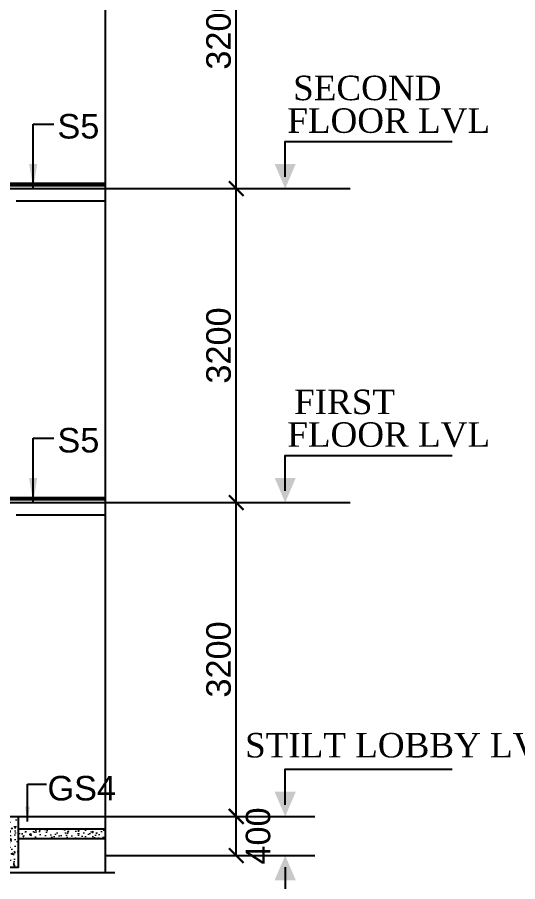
# Model space of a CAD drawing. Header units: inches. Extents: x 42351 to 118476, y -157843 to -108551.
# Drawn here: x 50140 to 55238, y -153212 to -144402 of the extents above; entities that cross this region are included whole.
import ezdxf
from ezdxf.enums import TextEntityAlignment as Align

# ---------------------------------------------------------------- set-up
doc = ezdxf.new("R2010")
doc.units = ezdxf.units.IN
doc.header["$MEASUREMENT"] = 0
for name, color, linetype in [('1', 8, 'Continuous'), ('2', 5, 'Continuous'), ('200mm thk S.W', 6, 'Continuous'), ('4', 4, 'Continuous'), ('AR-Staircase', 14, 'Continuous'), ('ARROW', 5, 'Continuous'), ('DIM', 251, 'Continuous'), ('STAIR CASE TXT', 4, 'Continuous')]:
    doc.layers.add(name, color=color, linetype=linetype)
doc.layers.add('HATCH', color=252, linetype='Continuous', lineweight=9)
doc.layers.add('text', color=4, linetype='Continuous', lineweight=30)
doc.styles.add('T200', font='sanss___.ttf', dxfattribs={"height": 250})
doc.styles.add('T300', font='sanss___.ttf', dxfattribs={"height": 350})
doc.styles.add('T400', font='romantic.ttf')
doc.dimstyles.new('T 200', dxfattribs={"dimtxt": 250, "dimasz": 150, "dimexe": 1, "dimexo": 0, "dimgap": 50, "dimtad": 1, "dimdec": 0, "dimdsep": 46, "dimtxsty": 'T200', "dimblk": 'ARCHTICK', "dimcen": 2.5, "dimdle": 1, "dimclrd": 5, "dimclre": 253, "dimclrt": 1, "dimadec": 0, "dimazin": 0, "dimtfac": 1, "dimtdec": 0, "dimtmove": 2, "dimatfit": 3, "dimfxl": 0, "dimarcsym": 0})
pattern_1 = [(50, (0, 50), (143.45204, -12.55043), [15, -165]), (355, (0, 50), (-27.75027, 150.43843), [12, -132]), (100.45144, (11.95, 48.95), (115.70177, 137.888), [12.74804, -140.22842]), (46.1842, (0, 90), (213.44827, -33.10386), [22.5, -247.5]), (96.63564, (17.79, 87.24), (186.9324, 194.82372), [19.12207, -210.34275]), (351.18416, (0, 90), (186.9324, 194.82372), [18, -198]), (21, (20, 80), (119.38141, -80.52378), [15, -165]), (326, (20, 80), (48.66307, 145.03001), [12, -132]), (71.45144, (29.95, 73.29), (168.04448, 64.50623), [12.74804, -140.22842]), (37.5, (0, 50), (2.431971, 66.57877), [0, -130.4, 0, -134, 0, -132.5]), (7.5, (0, 50), (52.613907, 78.882342), [0, -76.4, 0, -127.4, 0, -50.5]), (327.5, (-44.6, 50), (106.764487, -4.510974), [0, -50, 0, -156, 0, -207]), (317.5, (-64.6, 50), (116.637234, 20.020996), [0, -65, 0, -103.6, 0, -147])]

# ---------------------------------------------------------------- blocks, each defined once
blk = doc.blocks.new('_ARCHTICK')
at = {"color": 0, "linetype": 'ByBlock', "const_width": 0.15}
blk.add_lwpolyline([(-0.5, -0.5), (0.5, 0.5)], dxfattribs=at)
blk = doc.blocks.new('*D107')
at = {"layer": 'Defpoints', "color": 0}
for p in [(51996.4, -149347.1), (52370.4, -149347.1), (51996.4, -152547.1)]:
    blk.add_point(p, dxfattribs=at)
at = {"layer": 'DIM', "color": 253, "lineweight": -2}
for p, q in [((51996.4, -149347.1), (52371.4, -149347.1)), ((51996.4, -152547.1), (52371.4, -152547.1))]:
    blk.add_line(p, q, dxfattribs=at)
at = {"layer": 'DIM', "color": 5, "lineweight": -2}
blk.add_line((52370.4, -152548.1), (52370.4, -149346.1), dxfattribs=at)
at = {"layer": 'DIM', "color": 5, "lineweight": -2, "xscale": 150, "yscale": 150, "zscale": 150}
for p, rotation in [((52370.4, -149347.1), 90), ((52370.4, -152547.1), 270)]:
    blk.add_blockref('_ARCHTICK', p, dxfattribs=dict(at, rotation=rotation))
at = {"layer": 'DIM', "color": 1, "insert": (52191.5, -150947.1), "char_height": 250, "attachment_point": 5, "rotation": 90, "style": 'T200'}
blk.add_mtext('3200', dxfattribs=at)
blk = doc.blocks.new('*D108')
at = {"layer": 'Defpoints', "color": 0}
for p in [(51996.4, -146147.1), (52370.4, -146147.1), (51996.4, -149347.1)]:
    blk.add_point(p, dxfattribs=at)
at = {"layer": 'DIM', "color": 253, "lineweight": -2}
for p, q in [((51996.4, -146147.1), (52371.4, -146147.1)), ((51996.4, -149347.1), (52371.4, -149347.1))]:
    blk.add_line(p, q, dxfattribs=at)
at = {"layer": 'DIM', "color": 5, "lineweight": -2}
blk.add_line((52370.4, -149348.1), (52370.4, -146146.1), dxfattribs=at)
at = {"layer": 'DIM', "color": 5, "lineweight": -2, "xscale": 150, "yscale": 150, "zscale": 150}
for p, rotation in [((52370.4, -146147.1), 90), ((52370.4, -149347.1), 270)]:
    blk.add_blockref('_ARCHTICK', p, dxfattribs=dict(at, rotation=rotation))
at = {"layer": 'DIM', "color": 1, "insert": (52191.5, -147747.1), "char_height": 250, "attachment_point": 5, "rotation": 90, "style": 'T200'}
blk.add_mtext('3200', dxfattribs=at)
blk = doc.blocks.new('*D109')
at = {"layer": 'Defpoints', "color": 0}
for p in [(51996.4, -142947.1), (52370.4, -142947.1), (51996.4, -146147.1)]:
    blk.add_point(p, dxfattribs=at)
at = {"layer": 'DIM', "color": 253, "lineweight": -2}
for p, q in [((51996.4, -142947.1), (52371.4, -142947.1)), ((51996.4, -146147.1), (52371.4, -146147.1))]:
    blk.add_line(p, q, dxfattribs=at)
at = {"layer": 'DIM', "color": 5, "lineweight": -2}
blk.add_line((52370.4, -146148.1), (52370.4, -142946.1), dxfattribs=at)
at = {"layer": 'DIM', "color": 5, "lineweight": -2, "xscale": 150, "yscale": 150, "zscale": 150}
for p, rotation in [((52370.4, -142947.1), 90), ((52370.4, -146147.1), 270)]:
    blk.add_blockref('_ARCHTICK', p, dxfattribs=dict(at, rotation=rotation))
at = {"layer": 'DIM', "color": 1, "insert": (52191.5, -144547.1), "char_height": 250, "attachment_point": 5, "rotation": 90, "style": 'T200'}
blk.add_mtext('3200', dxfattribs=at)
blk = doc.blocks.new('*D120')
at = {"layer": 'Defpoints', "color": 0}
for p in [(51996.4, -152547.1), (52370.4, -152547.1), (51992.8, -152945.8)]:
    blk.add_point(p, dxfattribs=at)
at = {"layer": 'DIM', "color": 253, "lineweight": -2}
for p, q in [((51996.4, -152547.1), (52371.4, -152547.1)), ((51992.8, -152945.8), (52371.4, -152945.8))]:
    blk.add_line(p, q, dxfattribs=at)
at = {"layer": 'DIM', "color": 5, "lineweight": -2}
blk.add_line((52370.4, -152946.8), (52370.4, -152546.1), dxfattribs=at)
at = {"layer": 'DIM', "color": 5, "lineweight": -2, "xscale": 150, "yscale": 150, "zscale": 150}
for p, rotation in [((52370.4, -152547.1), 90), ((52370.4, -152945.8), 270)]:
    blk.add_blockref('_ARCHTICK', p, dxfattribs=dict(at, rotation=rotation))
at = {"layer": 'DIM', "color": 1, "insert": (52594, -152746.5), "char_height": 250, "attachment_point": 5, "rotation": 90, "style": 'T200'}
blk.add_mtext('400', dxfattribs=at)

msp = doc.modelspace()

# ---------------------------------------------------------------- hatches: boundary and pattern name
at = {"layer": 'HATCH'}
h = msp.add_hatch(dxfattribs=at)
h.set_pattern_fill('ANSI31', color=8, scale=50, angle=180, style=0)
h.set_pattern_definition([(45, (40761.3585, -145910.4374), (-4.4194174, 4.4194174), [])])
h.paths.add_polyline_path([(48400.9, -146116.1), (51037.3, -146116.1), (51037.3, -146097.1), (48400.9, -146097.1)])
h = msp.add_hatch(dxfattribs=at)
h.set_pattern_fill('ANSI31', color=8, scale=50, angle=180, style=0)
h.set_pattern_definition([(45, (47694.077, -149255.892), (-4.419417, 4.419417), [])])
h.paths.add_polyline_path([(50997.3, -149297.1), (50997.3, -149316.1), (47748.8, -149316.1), (47729.8, -149316.1), (47717.8, -149316.1), (47717.8, -149305.1), (47725.8, -149297.1), (47887.3, -149297.1), (48029.8, -149297.1)])
h.paths.add_polyline_path([(47748.8, -149316.1), (47748.8, -149442.6), (47729.8, -149442.6), (47729.8, -149316.1)])
h = msp.add_hatch(dxfattribs=at)
h.set_pattern_fill('AR-CONC', color=8, scale=20, style=0)
h.set_pattern_definition(pattern_1)
h.paths.add_polyline_path([(49949.8, -152547.1), (50149.8, -152547.1), (50149.8, -153067.2), (49949.8, -153067.2)])
h = msp.add_hatch(dxfattribs=at)
h.set_pattern_fill('AR-CONC', color=8, scale=20, style=0)
h.set_pattern_definition(pattern_1)
h.paths.add_polyline_path([(50149.8, -152672.1), (51037.3, -152672.1), (51037.3, -152772.1), (50149.8, -152772.1)])

# ---------------------------------------------------------------- linework, layer by layer
at = {"layer": '1'}
for points in [[(51037.3, -153117.2), (51037.3, -132323.4), (50912.2, -132323.4), (51116, -132236.3), (51037.3, -132236.3), (51037.3, -113272)], [(43929.8, -153117.2), (46700.4, -153117.2), (46700.4, -153006.8), (46841.3, -153239), (46841.3, -153117.2), (51135.2, -153117.2)]]:
    msp.add_lwpolyline(points, dxfattribs=at)
at = {"layer": '2', "color": 1}
for p, q in [((51037.3, -146147.1), (53532.7, -146147.1)), ((51037.3, -149347.1), (53532.7, -149347.1)), ((51037.3, -152547.1), (53172.6, -152547.1)), ((51037.3, -152945.8), (53172.6, -152945.8))]:
    msp.add_line(p, q, dxfattribs=at)
at = {"layer": '2', "ltscale": 0.002}
msp.add_line((50149.8, -152772.1), (51037.3, -152772.1), dxfattribs=at)
at = {"layer": '200mm thk S.W'}
msp.add_lwpolyline([(49949.8, -152547.1), (50149.8, -152547.1), (50149.8, -153067.2), (49949.8, -153067.2)], close=True, dxfattribs=at)
at = {"layer": '4'}
for p, q in [((48731.8, -146147.1), (51037.3, -146147.1)), ((50129.8, -146271.3), (51037.3, -146271.3)), ((48119.8, -149347.1), (51037.3, -149347.1)), ((50129.8, -149472.1), (51037.3, -149472.1)), ((50149.8, -152547.1), (51037.3, -152547.1)), ((50149.8, -152672.1), (51037.3, -152672.1))]:
    msp.add_line(p, q, dxfattribs=at)
at = {"layer": 'AR-Staircase', "color": 8}
for p, q in [((48369.8, -146116.1), (51037.3, -146116.1)), ((48377.8, -146097.1), (51037.3, -146097.1)), ((51037.3, -146097.1), (48381.8, -146097.1)), ((47757.8, -149316.1), (51037.3, -149316.1)), ((47769.8, -149297.1), (51037.3, -149297.1)), ((51037.3, -152516.1), (51037.3, -152497.1)), ((51037.3, -152516.1), (51037.3, -152497.1))]:
    msp.add_line(p, q, dxfattribs=at)
at = {"layer": 'DIM', "color": 6}
for points in [[(52869.3, -146028.3), (52869.3, -145666.8), (54569.5, -145666.8)], [(52869.3, -149228.3), (52869.3, -148866.8), (54569.5, -148866.8)], [(52869.3, -152428.3), (52869.3, -152066.8), (54569.5, -152066.8)], [(52869.3, -153064.6), (52869.3, -153426.2), (54569.5, -153426.2)]]:
    msp.add_lwpolyline(points, dxfattribs=at)
for points in [[(52761.3, -145895.9), (52869.3, -146147.1), (52977.3, -145895.9)], [(52761.3, -149095.9), (52869.3, -149347.1), (52977.3, -149095.9)], [(52761.3, -152295.9), (52869.3, -152547.1), (52977.3, -152295.9)], [(52761.3, -153197.1), (52869.3, -152945.8), (52977.3, -153197.1)]]:
    msp.add_solid(points, dxfattribs=at)

# ---------------------------------------------------------------- texts
at = {"layer": 'STAIR CASE TXT', "color": 4, "style": 'T400'}
for s, p in [('SECOND', (54461.2, -145246.6)), ('FLOOR LVL', (54956.8, -145579.5)), ('FIRST', (53989, -148446.6)), ('FLOOR LVL', (54956.8, -148779.5)), ('STILT LOBBY LVL.', (55785.2, -151946))]:
    msp.add_text(s, height=250, rotation=360, dxfattribs=at).set_placement(p, align=Align.RIGHT)
at = {"layer": 'text', "style": 'T300'}
for s, p in [('S5', (50975.8, -145637.4)), ('S5', (50975.8, -148837.4)), ('GS4', (51145.6, -152384.1))]:
    msp.add_text(s, height=250, rotation=0.00006, dxfattribs=at).set_placement(p, align=Align.RIGHT)

# ---------------------------------------------------------------- dimensions: what is measured, and where the dimension line sits
at = {"layer": 'DIM'}
for base, p1, p2, picture, middle in [((52370.4, -142947.1), (51996.4, -146147.1), (51996.4, -142947.1), '*D109', (52191.5, -144547.1)), ((52370.4, -146147.1), (51996.4, -149347.1), (51996.4, -146147.1), '*D108', (52191.5, -147747.1)), ((52370.4, -149347.1), (51996.4, -152547.1), (51996.4, -149347.1), '*D107', (52191.5, -150947.1))]:
    dim = msp.add_linear_dim(base=base, p1=p1, p2=p2, angle=90, dimstyle='T 200', override={"dimrnd": 5, "dimfxl": 5000, "dimarcsym": 2}, dxfattribs=at)
    dim.commit()
    dim.dimension.update_dxf_attribs({"geometry": picture, "text_midpoint": middle})
dim = msp.add_linear_dim(base=(52370.4, -152547.1), p1=(51992.8, -152945.8), p2=(51996.4, -152547.1), angle=90, dimstyle='T 200', override={"dimrnd": 5, "dimfxl": 5000, "dimarcsym": 2}, dxfattribs=at)
dim.commit()
dim.dimension.update_dxf_attribs({"geometry": '*D120', "text_midpoint": (52594, -152746.5), "dimtype": 160})

# ---------------------------------------------------------------- leaders
at = {"layer": 'ARROW'}
for points in [[(50301.4, -146147.1), (50301.4, -145491), (50511.4, -145491)], [(50301.4, -149347.1), (50301.4, -148691), (50511.4, -148691)]]:
    msp.add_leader(points, dimstyle='T 200', override={"dimasz": 250, "dimtad": 0, "dimrnd": 5, "dimfxl": 5000, "dimarcsym": 2}, dxfattribs=at)
at = {"layer": 'DIM', "color": 2}
msp.add_leader([(50243.6, -152597.1), (50243.6, -152219.2), (50435.8, -152219.2)], dimstyle='T 200', override={"dimgap": 50, "dimtad": 0, "dimrnd": 5, "dimfxl": 1.5, "dimarcsym": 2}, dxfattribs=at)

doc.saveas('drawing.dxf')
